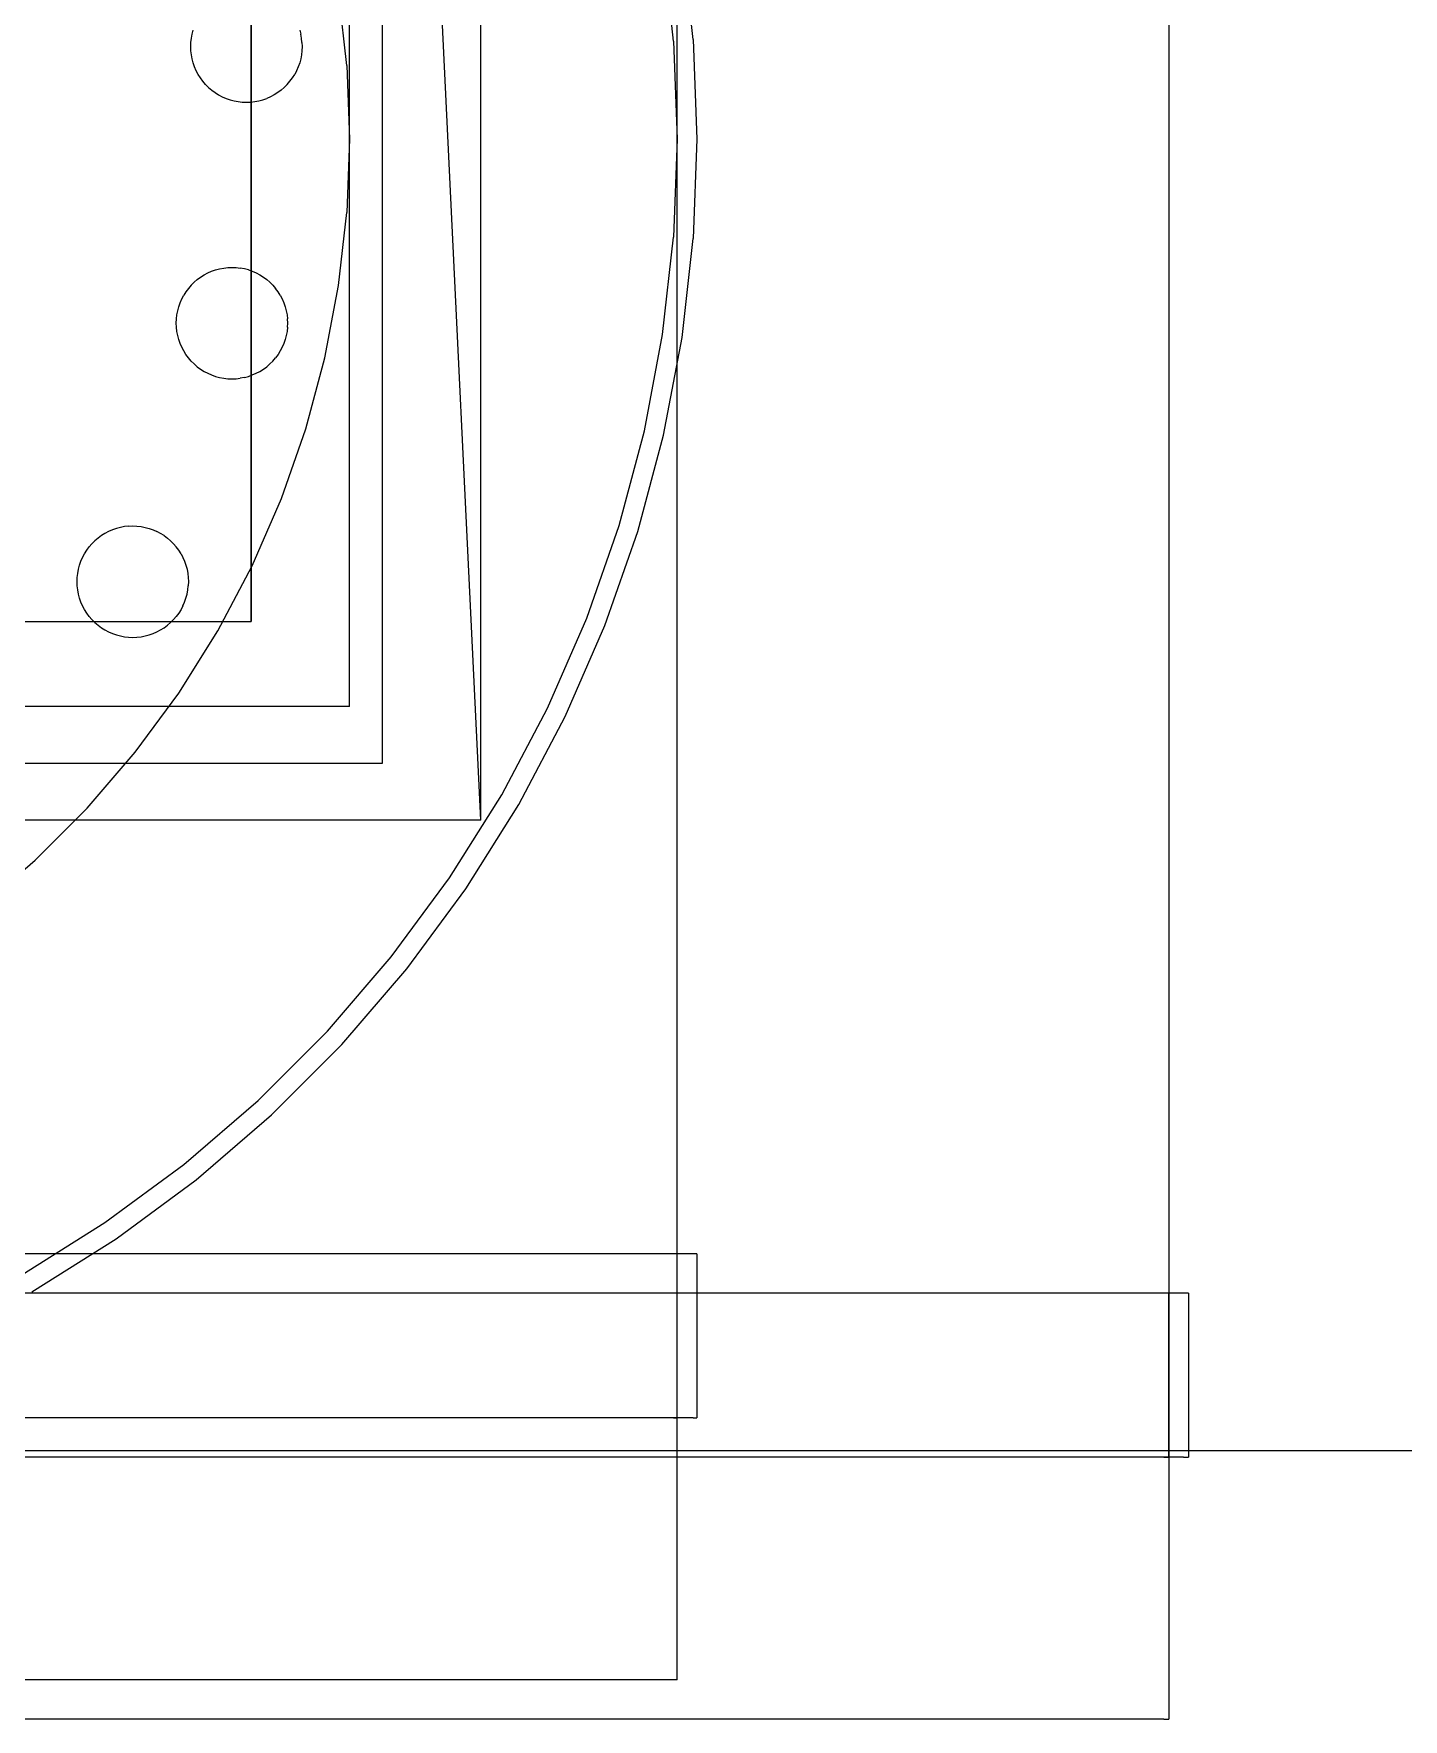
# Model space of a CAD drawing. Header units: millimetres. Extents: x -180 to 1414, y -663 to 972.
# Drawn here: x 1220.4 to 1262.2, y 346.8 to 398.2 of the extents above; entities that cross this region are included whole.
import ezdxf

# ---------------------------------------------------------------- set-up
doc = ezdxf.new("R2010")
doc.units = ezdxf.units.MM
doc.layers.add('TOP', color=8, linetype='Continuous')

msp = doc.modelspace()

# ---------------------------------------------------------------- linework, layer by layer
at = {"layer": 'TOP'}
for p, q in [((1240, 348), (1240, 452)), ((1255, 452), (1255, 346.8)), ((1227, 380.288), (1227, 435.288)), ((1230, 377.691), (1230, 432.691)), ((1231, 375.961), (1231, 430.961)), ((1234, 374.23), (1234, 429.23)), ((1234, 374.23), (1232, 415.77)), ((1231, 375.961), (1231, 414.039)), ((1230, 377.691), (1230, 412.309)), ((1227, 409.712), (1227, 380.288)), ((1240.486, 398.034), (1240.147, 401.051)), ((1239.888, 397.989), (1239.553, 400.962)), ((1239.888, 397.989), (1239.553, 400.962)), ((1229.916, 397.242), (1229.665, 399.471)), ((1225.152, 397.822), (1225.157, 397.949)), ((1225.157, 397.949), (1225.171, 398.076)), ((1225.171, 398.076), (1225.195, 398.201)), ((1225.195, 398.201), (1225.228, 398.323)), ((1228.477, 398.323), (1228.509, 398.201)), ((1228.533, 398.076), (1228.509, 398.201)), ((1228.547, 397.949), (1228.533, 398.076)), ((1228.547, 397.949), (1228.552, 397.822)), ((1239.888, 397.989), (1240, 395)), ((1239.888, 397.989), (1240, 395)), ((1240.486, 398.034), (1240.6, 395)), ((1225.157, 397.695), (1225.152, 397.822)), ((1225.171, 397.569), (1225.157, 397.695)), ((1225.195, 397.444), (1225.171, 397.569)), ((1225.228, 397.321), (1225.195, 397.444)), ((1228.509, 397.444), (1228.477, 397.321)), ((1228.533, 397.569), (1228.509, 397.444)), ((1228.547, 397.695), (1228.533, 397.569)), ((1228.552, 397.822), (1228.547, 397.695)), ((1225.27, 397.201), (1225.228, 397.321)), ((1225.32, 397.085), (1225.27, 397.201)), ((1225.38, 396.972), (1225.32, 397.085)), ((1225.447, 396.865), (1225.38, 396.972)), ((1228.257, 396.865), (1228.324, 396.972)), ((1228.384, 397.085), (1228.324, 396.972)), ((1228.435, 397.201), (1228.384, 397.085)), ((1228.477, 397.321), (1228.435, 397.201)), ((1229.916, 397.242), (1230, 395)), ((1225.523, 396.762), (1225.447, 396.865)), ((1225.606, 396.666), (1225.523, 396.762)), ((1225.606, 396.666), (1225.696, 396.576)), ((1225.696, 396.576), (1225.792, 396.493)), ((1225.792, 396.493), (1225.894, 396.418)), ((1225.894, 396.418), (1226.002, 396.35)), ((1227.81, 396.418), (1227.702, 396.35)), ((1227.912, 396.493), (1227.81, 396.418)), ((1228.008, 396.576), (1227.912, 396.493)), ((1228.098, 396.666), (1228.008, 396.576)), ((1228.098, 396.666), (1228.181, 396.762)), ((1228.181, 396.762), (1228.257, 396.865)), ((1226.002, 396.35), (1226.114, 396.291)), ((1226.114, 396.291), (1226.231, 396.24)), ((1226.231, 396.24), (1226.351, 396.198)), ((1226.351, 396.198), (1226.474, 396.165)), ((1226.474, 396.165), (1226.599, 396.141)), ((1226.599, 396.141), (1226.725, 396.127)), ((1226.725, 396.127), (1226.852, 396.122)), ((1226.852, 396.122), (1226.979, 396.127)), ((1226.979, 396.127), (1227.105, 396.141)), ((1227.105, 396.141), (1227.23, 396.165)), ((1227.23, 396.165), (1227.353, 396.198)), ((1227.353, 396.198), (1227.473, 396.24)), ((1227.59, 396.291), (1227.473, 396.24)), ((1227.702, 396.35), (1227.59, 396.291)), ((1230, 395), (1229.916, 392.758)), ((1240, 395), (1239.888, 392.011)), ((1240, 395), (1239.888, 392.011)), ((1240.6, 395), (1240.486, 391.966)), ((1229.665, 390.529), (1229.916, 392.758)), ((1239.553, 389.038), (1239.888, 392.011)), ((1239.553, 389.038), (1239.888, 392.011)), ((1240.147, 388.949), (1240.486, 391.966)), ((1225.35, 390.715), (1225.452, 390.791)), ((1225.452, 390.791), (1225.56, 390.859)), ((1225.56, 390.859), (1225.672, 390.918)), ((1225.672, 390.918), (1225.789, 390.969)), ((1225.789, 390.969), (1225.909, 391.011)), ((1225.909, 391.011), (1226.032, 391.044)), ((1226.032, 391.044), (1226.157, 391.067)), ((1226.157, 391.067), (1226.283, 391.082)), ((1226.283, 391.082), (1226.41, 391.086)), ((1226.41, 391.086), (1226.537, 391.082)), ((1226.537, 391.082), (1226.663, 391.067)), ((1226.788, 391.044), (1226.663, 391.067)), ((1226.911, 391.011), (1226.788, 391.044)), ((1226.911, 391.011), (1227.031, 390.969)), ((1227.031, 390.969), (1227.148, 390.918)), ((1227.148, 390.918), (1227.26, 390.859)), ((1227.26, 390.859), (1227.368, 390.791)), ((1227.368, 390.791), (1227.47, 390.715)), ((1224.878, 390.124), (1224.938, 390.236)), ((1225.005, 390.344), (1224.938, 390.236)), ((1225.081, 390.446), (1225.005, 390.344)), ((1225.164, 390.543), (1225.081, 390.446)), ((1225.254, 390.633), (1225.164, 390.543)), ((1225.35, 390.715), (1225.254, 390.633)), ((1227.566, 390.633), (1227.47, 390.715)), ((1227.656, 390.543), (1227.566, 390.633)), ((1227.656, 390.543), (1227.739, 390.446)), ((1227.815, 390.344), (1227.739, 390.446)), ((1227.882, 390.236), (1227.815, 390.344)), ((1227.882, 390.236), (1227.942, 390.124)), ((1229.248, 388.324), (1229.665, 390.529)), ((1224.729, 389.64), (1224.753, 389.765)), ((1224.753, 389.765), (1224.786, 389.887)), ((1224.786, 389.887), (1224.827, 390.007)), ((1224.827, 390.007), (1224.878, 390.124)), ((1227.942, 390.124), (1227.992, 390.007)), ((1227.992, 390.007), (1228.034, 389.887)), ((1228.034, 389.887), (1228.067, 389.765)), ((1228.067, 389.765), (1228.091, 389.64)), ((1224.71, 389.386), (1224.715, 389.513)), ((1224.715, 389.259), (1224.71, 389.386)), ((1224.715, 389.513), (1224.729, 389.64)), ((1224.729, 389.133), (1224.715, 389.259)), ((1228.091, 389.64), (1228.105, 389.513)), ((1228.105, 389.259), (1228.091, 389.133)), ((1228.11, 389.386), (1228.105, 389.513)), ((1228.105, 389.259), (1228.11, 389.386)), ((1224.753, 389.008), (1224.729, 389.133)), ((1224.786, 388.885), (1224.753, 389.008)), ((1224.827, 388.765), (1224.786, 388.885)), ((1224.878, 388.649), (1224.827, 388.765)), ((1227.992, 388.765), (1227.942, 388.649)), ((1228.034, 388.885), (1227.992, 388.765)), ((1228.067, 389.008), (1228.034, 388.885)), ((1228.091, 389.133), (1228.067, 389.008)), ((1238.997, 386.099), (1239.553, 389.038)), ((1238.997, 386.099), (1239.553, 389.038)), ((1239.582, 385.966), (1240.147, 388.949)), ((1224.938, 388.536), (1224.878, 388.649)), ((1225.005, 388.429), (1224.938, 388.536)), ((1225.081, 388.326), (1225.005, 388.429)), ((1225.164, 388.23), (1225.081, 388.326)), ((1225.164, 388.23), (1225.254, 388.14)), ((1227.566, 388.14), (1227.656, 388.23)), ((1227.656, 388.23), (1227.739, 388.326)), ((1227.815, 388.429), (1227.739, 388.326)), ((1227.882, 388.536), (1227.815, 388.429)), ((1227.942, 388.649), (1227.882, 388.536)), ((1228.667, 386.157), (1229.248, 388.324)), ((1225.254, 388.14), (1225.35, 388.057)), ((1225.35, 388.057), (1225.452, 387.982)), ((1225.452, 387.982), (1225.56, 387.914)), ((1225.56, 387.914), (1225.672, 387.855)), ((1225.672, 387.855), (1225.789, 387.804)), ((1225.789, 387.804), (1225.909, 387.762)), ((1225.909, 387.762), (1226.032, 387.729)), ((1226.032, 387.729), (1226.157, 387.705)), ((1226.157, 387.705), (1226.283, 387.691)), ((1226.283, 387.691), (1226.41, 387.686)), ((1226.41, 387.686), (1226.537, 387.691)), ((1226.537, 387.691), (1226.663, 387.705)), ((1226.788, 387.729), (1226.663, 387.705)), ((1226.788, 387.729), (1226.911, 387.762)), ((1226.911, 387.762), (1227.031, 387.804)), ((1227.031, 387.804), (1227.148, 387.855)), ((1227.148, 387.855), (1227.26, 387.914)), ((1227.26, 387.914), (1227.368, 387.982)), ((1227.368, 387.982), (1227.47, 388.057)), ((1227.47, 388.057), (1227.566, 388.14)), ((1227.926, 384.04), (1228.667, 386.157)), ((1238.223, 383.21), (1238.997, 386.099)), ((1238.223, 383.21), (1238.997, 386.099)), ((1238.796, 383.033), (1239.582, 385.966)), ((1227.029, 381.983), (1227.926, 384.04)), ((1222.762, 383.082), (1222.645, 383.032)), ((1222.882, 383.124), (1222.762, 383.082)), ((1223.004, 383.157), (1222.882, 383.124)), ((1223.129, 383.181), (1223.004, 383.157)), ((1223.256, 383.195), (1223.129, 383.181)), ((1223.256, 383.195), (1223.383, 383.2)), ((1223.383, 383.2), (1223.51, 383.195)), ((1223.51, 383.195), (1223.636, 383.181)), ((1223.636, 383.181), (1223.761, 383.157)), ((1223.761, 383.157), (1223.884, 383.124)), ((1223.884, 383.124), (1224.004, 383.082)), ((1224.004, 383.082), (1224.12, 383.032)), ((1237.235, 380.386), (1238.223, 383.21)), ((1237.235, 380.386), (1238.223, 383.21)), ((1237.793, 380.167), (1238.796, 383.033)), ((1221.978, 382.458), (1222.054, 382.56)), ((1222.054, 382.56), (1222.136, 382.656)), ((1222.136, 382.656), (1222.226, 382.746)), ((1222.323, 382.829), (1222.226, 382.746)), ((1222.425, 382.905), (1222.323, 382.829)), ((1222.533, 382.972), (1222.425, 382.905)), ((1222.645, 383.032), (1222.533, 382.972)), ((1224.233, 382.972), (1224.12, 383.032)), ((1224.34, 382.905), (1224.233, 382.972)), ((1224.34, 382.905), (1224.443, 382.829)), ((1224.443, 382.829), (1224.539, 382.746)), ((1224.539, 382.746), (1224.629, 382.656)), ((1224.629, 382.656), (1224.712, 382.56)), ((1224.787, 382.458), (1224.712, 382.56)), ((1221.758, 382.001), (1221.8, 382.121)), ((1221.8, 382.121), (1221.851, 382.238)), ((1221.851, 382.238), (1221.91, 382.35)), ((1221.91, 382.35), (1221.978, 382.458)), ((1224.855, 382.35), (1224.787, 382.458)), ((1224.855, 382.35), (1224.914, 382.238)), ((1224.914, 382.238), (1224.965, 382.121)), ((1224.965, 382.121), (1225.007, 382.001)), ((1221.683, 381.5), (1221.687, 381.627)), ((1221.687, 381.373), (1221.683, 381.5)), ((1221.687, 381.627), (1221.702, 381.753)), ((1221.702, 381.753), (1221.725, 381.878)), ((1221.725, 381.878), (1221.758, 382.001)), ((1225.007, 382.001), (1225.04, 381.878)), ((1225.04, 381.878), (1225.064, 381.753)), ((1225.064, 381.753), (1225.078, 381.627)), ((1225.078, 381.627), (1225.083, 381.5)), ((1225.083, 381.5), (1225.078, 381.373)), ((1225.981, 380), (1227.029, 381.983)), ((1221.702, 381.247), (1221.687, 381.373)), ((1221.725, 381.122), (1221.702, 381.247)), ((1221.758, 380.999), (1221.725, 381.122)), ((1221.8, 380.879), (1221.758, 380.999)), ((1224.965, 380.879), (1225.007, 380.999)), ((1225.007, 380.999), (1225.04, 381.122)), ((1225.04, 381.122), (1225.064, 381.247)), ((1225.064, 381.247), (1225.078, 381.373)), ((1221.851, 380.762), (1221.8, 380.879)), ((1221.91, 380.65), (1221.851, 380.762)), ((1221.978, 380.542), (1221.91, 380.65)), ((1222.054, 380.44), (1221.978, 380.542)), ((1224.787, 380.542), (1224.712, 380.44)), ((1224.855, 380.65), (1224.787, 380.542)), ((1224.914, 380.762), (1224.855, 380.65)), ((1224.914, 380.762), (1224.965, 380.879)), ((1173, 380.288), (1227, 380.288)), ((1222.136, 380.344), (1222.054, 380.44)), ((1222.226, 380.254), (1222.136, 380.344)), ((1222.226, 380.254), (1222.323, 380.171)), ((1222.323, 380.171), (1222.425, 380.095)), ((1222.425, 380.095), (1222.533, 380.028)), ((1222.533, 380.028), (1222.645, 379.968)), ((1222.645, 379.968), (1222.762, 379.918)), ((1224.004, 379.918), (1224.12, 379.968)), ((1224.12, 379.968), (1224.233, 380.028)), ((1224.233, 380.028), (1224.34, 380.095)), ((1224.34, 380.095), (1224.443, 380.171)), ((1224.443, 380.171), (1224.539, 380.254)), ((1224.629, 380.344), (1224.539, 380.254)), ((1224.712, 380.44), (1224.629, 380.344)), ((1224.787, 378.1), (1225.981, 380)), ((1236.039, 377.645), (1237.235, 380.386)), ((1236.039, 377.645), (1237.235, 380.386)), ((1236.579, 377.384), (1237.793, 380.167)), ((1222.762, 379.918), (1222.882, 379.876)), ((1222.882, 379.876), (1223.004, 379.843)), ((1223.004, 379.843), (1223.129, 379.819)), ((1223.129, 379.819), (1223.256, 379.805)), ((1223.256, 379.805), (1223.383, 379.8)), ((1223.383, 379.8), (1223.51, 379.805)), ((1223.51, 379.805), (1223.636, 379.819)), ((1223.636, 379.819), (1223.761, 379.843)), ((1223.761, 379.843), (1223.884, 379.876)), ((1223.884, 379.876), (1224.004, 379.918)), ((1223.455, 376.295), (1224.787, 378.1)), ((1230, 377.691), (1170, 377.691)), ((1234.641, 375), (1236.039, 377.645)), ((1234.641, 375), (1236.039, 377.645)), ((1235.161, 374.7), (1236.579, 377.384)), ((1169, 375.961), (1231, 375.961)), ((1221.992, 374.595), (1223.455, 376.295)), ((1233.05, 372.467), (1234.641, 375)), ((1233.05, 372.467), (1234.641, 375)), ((1220.405, 373.008), (1221.992, 374.595)), ((1233.545, 372.129), (1235.161, 374.7)), ((1234, 374.23), (1166, 374.23)), ((1218.705, 371.545), (1220.405, 373.008)), ((1231.273, 370.06), (1233.05, 372.467)), ((1231.273, 370.06), (1233.05, 372.467)), ((1231.742, 369.686), (1233.545, 372.129)), ((1229.322, 367.793), (1231.273, 370.06)), ((1229.322, 367.793), (1231.273, 370.06)), ((1229.762, 367.385), (1231.742, 369.686)), ((1227.207, 365.678), (1229.322, 367.793)), ((1227.207, 365.678), (1229.322, 367.793)), ((1227.615, 365.238), (1229.762, 367.385)), ((1224.94, 363.727), (1227.207, 365.678)), ((1224.94, 363.727), (1227.207, 365.678)), ((1225.314, 363.258), (1227.615, 365.238)), ((1222.533, 361.95), (1224.94, 363.727)), ((1222.533, 361.95), (1224.94, 363.727)), ((1222.871, 361.455), (1225.314, 363.258)), ((1220, 360.359), (1222.533, 361.95)), ((1220, 360.359), (1222.533, 361.95)), ((1220.3, 359.839), (1222.871, 361.455)), ((1222.533, 361), (1220, 361)), ((1222.871, 361), (1220.3, 361)), ((1224.94, 361), (1222.533, 361)), ((1225.314, 361), (1222.871, 361)), ((1227.207, 361), (1224.94, 361)), ((1227.615, 361), (1225.314, 361)), ((1229.322, 361), (1227.207, 361)), ((1229.762, 361), (1227.615, 361)), ((1231.273, 361), (1229.322, 361)), ((1231.742, 361), (1229.762, 361)), ((1233.05, 361), (1231.273, 361)), ((1233.545, 361), (1231.742, 361)), ((1234.641, 361), (1233.05, 361)), ((1235.161, 361), (1233.545, 361)), ((1236.039, 361), (1234.641, 361)), ((1236.579, 361), (1235.161, 361)), ((1237.235, 361), (1236.039, 361)), ((1237.793, 361), (1236.579, 361)), ((1238.223, 361), (1237.235, 361)), ((1238.796, 361), (1237.793, 361)), ((1238.997, 361), (1238.223, 361)), ((1239.582, 361), (1238.796, 361)), ((1239.553, 361), (1238.997, 361)), ((1239.888, 361), (1239.553, 361)), ((1240.147, 361), (1239.582, 361)), ((1240, 361), (1239.888, 361)), ((1240, 356), (1240, 361)), ((1240.486, 361), (1240.147, 361)), ((1240.6, 361), (1240.486, 361)), ((1240.6, 361), (1240.6, 356)), ((1223.864, 359.8), (1220.094, 359.8)), ((1224.124, 359.8), (1220.313, 359.8)), ((1227.5, 359.8), (1223.864, 359.8)), ((1227.8, 359.8), (1224.124, 359.8)), ((1230.983, 359.8), (1227.5, 359.8)), ((1231.321, 359.8), (1227.8, 359.8)), ((1234.292, 359.8), (1230.983, 359.8)), ((1234.666, 359.8), (1231.321, 359.8)), ((1237.41, 359.8), (1234.292, 359.8)), ((1237.818, 359.8), (1234.666, 359.8)), ((1240.318, 359.8), (1237.41, 359.8)), ((1240.758, 359.8), (1237.818, 359.8)), ((1243.001, 359.8), (1240.318, 359.8)), ((1243.47, 359.8), (1240.758, 359.8)), ((1245.443, 359.8), (1243.001, 359.8)), ((1245.939, 359.8), (1243.47, 359.8)), ((1247.631, 359.8), (1245.443, 359.8)), ((1248.151, 359.8), (1245.939, 359.8)), ((1249.553, 359.8), (1247.631, 359.8)), ((1250.094, 359.8), (1248.151, 359.8)), ((1251.198, 359.8), (1249.553, 359.8)), ((1251.757, 359.8), (1250.094, 359.8)), ((1252.557, 359.8), (1251.198, 359.8)), ((1253.13, 359.8), (1251.757, 359.8)), ((1253.621, 359.8), (1252.557, 359.8)), ((1254.206, 359.8), (1253.13, 359.8)), ((1254.386, 359.8), (1253.621, 359.8)), ((1254.979, 359.8), (1254.206, 359.8)), ((1254.846, 359.8), (1254.386, 359.8)), ((1255, 359.8), (1254.846, 359.8)), ((1255.445, 359.8), (1254.979, 359.8)), ((1255, 354.8), (1255, 359.8)), ((1255.6, 359.8), (1255.445, 359.8)), ((1255.6, 359.8), (1255.6, 354.8)), ((1222.533, 356), (1220, 356)), ((1222.871, 356), (1220.3, 356)), ((1224.94, 356), (1222.533, 356)), ((1225.314, 356), (1222.871, 356)), ((1227.207, 356), (1224.94, 356)), ((1227.615, 356), (1225.314, 356)), ((1229.322, 356), (1227.207, 356)), ((1229.762, 356), (1227.615, 356)), ((1231.273, 356), (1229.322, 356)), ((1231.742, 356), (1229.762, 356)), ((1233.05, 356), (1231.273, 356)), ((1233.545, 356), (1231.742, 356)), ((1234.641, 356), (1233.05, 356)), ((1235.161, 356), (1233.545, 356)), ((1236.039, 356), (1234.641, 356)), ((1236.579, 356), (1235.161, 356)), ((1237.235, 356), (1236.039, 356)), ((1237.793, 356), (1236.579, 356)), ((1238.223, 356), (1237.235, 356)), ((1238.796, 356), (1237.793, 356)), ((1238.997, 356), (1238.223, 356)), ((1239.582, 356), (1238.796, 356)), ((1239.553, 356), (1238.997, 356)), ((1239.888, 356), (1239.553, 356)), ((1240.147, 356), (1239.582, 356)), ((1239.888, 356), (1240, 356)), ((1240.486, 356), (1240.147, 356)), ((1240.486, 356), (1240.6, 356)), ((1097, 355), (1303, 355)), ((1223.864, 354.8), (1220.094, 354.8)), ((1224.124, 354.8), (1220.313, 354.8)), ((1227.5, 354.8), (1223.864, 354.8)), ((1227.8, 354.8), (1224.124, 354.8)), ((1230.983, 354.8), (1227.5, 354.8)), ((1231.321, 354.8), (1227.8, 354.8)), ((1234.292, 354.8), (1230.983, 354.8)), ((1234.666, 354.8), (1231.321, 354.8)), ((1237.41, 354.8), (1234.292, 354.8)), ((1237.818, 354.8), (1234.666, 354.8)), ((1240.318, 354.8), (1237.41, 354.8)), ((1240.758, 354.8), (1237.818, 354.8)), ((1243.001, 354.8), (1240.318, 354.8)), ((1243.47, 354.8), (1240.758, 354.8)), ((1245.443, 354.8), (1243.001, 354.8)), ((1245.939, 354.8), (1243.47, 354.8)), ((1247.631, 354.8), (1245.443, 354.8)), ((1248.151, 354.8), (1245.939, 354.8)), ((1249.553, 354.8), (1247.631, 354.8)), ((1250.094, 354.8), (1248.151, 354.8)), ((1251.198, 354.8), (1249.553, 354.8)), ((1251.757, 354.8), (1250.094, 354.8)), ((1252.557, 354.8), (1251.198, 354.8)), ((1253.13, 354.8), (1251.757, 354.8)), ((1253.621, 354.8), (1252.557, 354.8)), ((1254.206, 354.8), (1253.13, 354.8)), ((1254.386, 354.8), (1253.621, 354.8)), ((1254.979, 354.8), (1254.206, 354.8)), ((1254.846, 354.8), (1254.386, 354.8)), ((1254.846, 354.8), (1255, 354.8)), ((1255.445, 354.8), (1254.979, 354.8)), ((1255.445, 354.8), (1255.6, 354.8)), ((1222.533, 348), (1220, 348)), ((1224.94, 348), (1222.533, 348)), ((1227.207, 348), (1224.94, 348)), ((1229.322, 348), (1227.207, 348)), ((1231.273, 348), (1229.322, 348)), ((1233.05, 348), (1231.273, 348)), ((1234.641, 348), (1233.05, 348)), ((1236.039, 348), (1234.641, 348)), ((1237.235, 348), (1236.039, 348)), ((1238.223, 348), (1237.235, 348)), ((1238.997, 348), (1238.223, 348)), ((1239.553, 348), (1238.997, 348)), ((1239.888, 348), (1239.553, 348)), ((1240, 348), (1239.888, 348)), ((1223.864, 346.8), (1220.094, 346.8)), ((1227.5, 346.8), (1223.864, 346.8)), ((1230.983, 346.8), (1227.5, 346.8)), ((1234.292, 346.8), (1230.983, 346.8)), ((1237.41, 346.8), (1234.292, 346.8)), ((1240.318, 346.8), (1237.41, 346.8)), ((1243.001, 346.8), (1240.318, 346.8)), ((1245.443, 346.8), (1243.001, 346.8)), ((1247.631, 346.8), (1245.443, 346.8)), ((1249.553, 346.8), (1247.631, 346.8)), ((1251.198, 346.8), (1249.553, 346.8)), ((1252.557, 346.8), (1251.198, 346.8)), ((1253.621, 346.8), (1252.557, 346.8)), ((1254.386, 346.8), (1253.621, 346.8)), ((1254.846, 346.8), (1254.386, 346.8)), ((1254.846, 346.8), (1255, 346.8))]:
    msp.add_line(p, q, dxfattribs=at)

doc.saveas('drawing.dxf')
